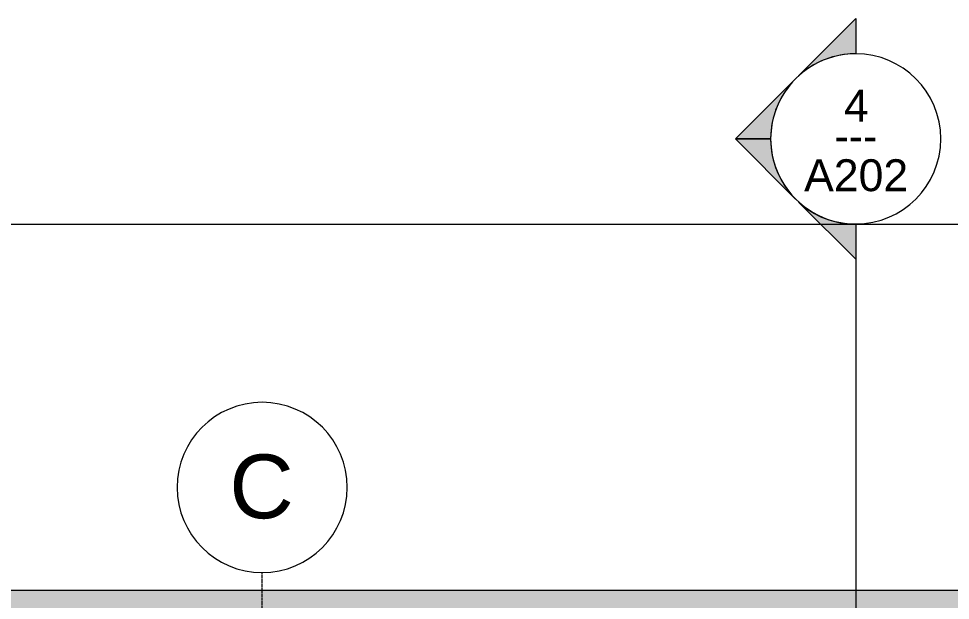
# Model space of a CAD drawing. Header units: inches. Extents: x 1750 to 8392, y -264 to 660.
# Drawn here: x 5654 to 5916.8, y 420.8 to 584.9 of the extents above; entities that cross this region are included whole.
import ezdxf

# ---------------------------------------------------------------- set-up
doc = ezdxf.new("R2010")
doc.units = ezdxf.units.IN
doc.header["$MEASUREMENT"] = 0
doc.linetypes.add('Aligning Line 1_8_', pattern=[0.25, 0.125, -0.125])
doc.linetypes.add('Grid Line 1_2_', pattern=[0.8749999999999999, 0.4999999999999999, -0.125, 0.125, -0.125])
for name, color, linetype, lineweight in [('0-4', 50, 'Continuous', 5), ('A-WALL-2', 113, 'Continuous', 9), ('G-ANNO-SYMB', 111, 'Aligning Line 1_8_', 9), ('G-ANNO-SYMB-1', 147, 'Aligning Line 1_8_', 9), ('G-ANNO-SYMB-2', 111, 'Continuous', 9), ('S-GRID-1', 1, 'Grid Line 1_2_', 9), ('S-GRID-IDEN', 1, 'Continuous', 9)]:
    doc.layers.add(name, color=color, linetype=linetype, lineweight=lineweight)
doc.styles.add('Arial', font='arial.ttf', dxfattribs={"height": 8.999999999999991})
doc.styles.add('Arial_1', font='arial.ttf', dxfattribs={"height": 17.99999999999998})
doc.styles.add('Century Gothic', font='ufonts.com_century-gothic.ttf', dxfattribs={"height": 8.999999999999991})

# ---------------------------------------------------------------- blocks, each defined once
blk = doc.blocks.new('CTR - 1st Phase - Common Walls_rvt-2-BUILDING ELEVATION - NORTH')
at = {"layer": 'G-ANNO-SYMB-1'}
for p, q in [((-12280.072706436, 526.953095623325), (-9756.496706435999, 526.953095623316)), ((-12280.0404519045, 526.9530956233298), (-9756.496706435999, 526.9530956233207))]:
    blk.add_line(p, q, dxfattribs=at)
blk = doc.blocks.new('CTR - 1st Phase -Stairs _ Elevators_rvt-2-BUILDING ELEVATION - NORTH')
at = {"layer": 'G-ANNO-SYMB-1'}
blk.add_line((-12280.072706436, 526.9530956233297), (-9756.496706435999, 526.9530956233208), dxfattribs=at)
blk = doc.blocks.new('Basic Wall _ EXT - FIBER CEMENT - SMALL - ___-2145935-BUILDING ELEVATION - NORTH')
at = {"layer": 'A-WALL-2'}
blk.add_hatch(color=256, dxfattribs=at).paths.add_polyline_path([(-12112.49148768601, 418.5387564382627), (-9973.625428530584, 418.5387564382651), (-9973.625428530584, 423.6633598175416), (-12125.15336368819, 423.6633598175416), (-12125.15336368819, 418.5387564382651), (-12117.42034706101, 418.5387564382651)], flags=0)
blk.add_line((-12125.15336368818, 423.6633598175411), (-9973.625428530575, 423.6633598175411), dxfattribs=at)
blk = doc.blocks.new('Grid - Grid Head - Circle-50561-BUILDING ELEVATION - NORTH')
at = {"layer": 'S-GRID-IDEN'}
for radius, start, end in [(24, 0, 179.9999999999997), (23.99999999999994, 179.9999999999999, 359.9999999999994)]:
    blk.add_arc((-11847.18939610936, 475.8625226463848), radius, start, end, dxfattribs=at)
blk = doc.blocks.new('Section - Section Head - Filled-22785-BUILDING ELEVATION - NORTH')
at = {"layer": 'G-ANNO-SYMB-2'}
h = blk.add_hatch(color=256, dxfattribs=at)
edge = h.paths.add_edge_path(flags=0)
edge.add_line((-10162.08494075273, -76.96844196854248), (-10178.18939610936, -60.86398661190534))
edge.add_line((-10178.18939610936, -60.86398661190534), (-10178.18939610936, -70.77387651789589))
edge.add_arc((-10178.18939610936, -94.80511210885965), 24.03123559096389, 47.921604975376795, 90.0000000000004, ccw=False)
h = blk.add_hatch(color=256, dxfattribs=at)
edge = h.paths.add_edge_path(flags=0)
edge.add_arc((-10178.18939610936, -94.80511210885977), 23.99999999999986, -3.979039320256561e-13, 44.99999999999818, ccw=False)
edge.add_line((-10154.18939610936, -94.8051121088599), (-10144.24827061241, -94.80511210885999))
edge.add_line((-10144.24827061241, -94.80511210885999), (-10161.21883336089, -77.83454936038272))
h = blk.add_hatch(color=256, dxfattribs=at)
edge = h.paths.add_edge_path(flags=0)
edge.add_line((-10161.21883336089, -111.7756748573369), (-10144.24827061241, -94.80511210885996))
edge.add_line((-10144.24827061241, -94.80511210885996), (-10154.18939610936, -94.80511210885987))
edge.add_arc((-10178.18939610936, -94.80511210885952), 24.00000000000148, 314.99999999999966, 359.99999999999915, ccw=False)
h = blk.add_hatch(color=256, dxfattribs=at)
edge = h.paths.add_edge_path(flags=0)
edge.add_arc((-10178.18939610936, -94.80511210885983), 24.03123559096355, 269.99999999999943, 312.0783950246222, ccw=False)
edge.add_line((-10178.18939610936, -118.8363476998234), (-10178.18939610936, -128.746237605814))
edge.add_line((-10178.18939610936, -128.746237605814), (-10162.08494075273, -112.6417822491771))
for p, q in [((-10178.18939610936, -70.77387651789589), (-10178.18939610936, -60.86398661190534)), ((-10178.18939610936, -60.86398661190534), (-10162.08494075273, -76.96844196854248)), ((-10161.21883336089, -77.83454936038272), (-10144.24827061241, -94.80511210885999)), ((-10144.24827061241, -94.80511210885996), (-10161.21883336089, -111.7756748573369)), ((-10154.18939610936, -94.80511210885987), (-10144.24827061241, -94.80511210885996)), ((-10144.24827061241, -94.80511210885999), (-10154.18939610936, -94.8051121088599)), ((-10162.08494075273, -112.6417822491771), (-10178.18939610936, -128.746237605814)), ((-10178.18939610936, -128.746237605814), (-10178.18939610936, -118.8363476998234))]:
    blk.add_line(p, q, dxfattribs=at)
for centre, radius, start, end in [((-10178.18939610936, -94.83634769982345), 23.99999999999994, 89.9999999999999, 269.9999999999995), ((-10178.18939610936, -94.80511210885965), 24.03123559096389, 47.92160497537643, 90), ((-10178.18939610936, -94.83634769982345), 23.9999999999999, 269.9999999999994, 89.99999999999979), ((-10178.18939610936, -94.80511210885977), 23.99999999999986, 359.9999999999993, 44.99999999999788), ((-10178.18939610936, -94.80511210885952), 24.00000000000148, 314.9999999999993, 359.9999999999988), ((-10178.18939610936, -94.80511210885983), 24.03123559096355, 269.9999999999991, 312.0783950246218)]:
    blk.add_arc(centre, radius, start, end, dxfattribs=at)

msp = doc.modelspace()

# ---------------------------------------------------------------- linework, layer by layer
at = {"layer": 'G-ANNO-SYMB'}
msp.add_line((4724.805915478886, 526.9530956233251), (7248.381915478887, 526.9530956233161), dxfattribs=at)
at = {"layer": 'G-ANNO-SYMB-2'}
msp.add_line((5890.140298786802, 526.9530956233256), (5890.140298786802, -206.492323613624), dxfattribs=at)
at = {"layer": 'S-GRID-1'}
msp.add_line((5722.68922580552, -159.8355747435264), (5722.68922580552, 428.6716091015181), dxfattribs=at)

# ---------------------------------------------------------------- block references
at = {"layer": '0-4'}
for name in ['CTR - 1st Phase - Common Walls_rvt-2-BUILDING ELEVATION - NORTH', 'CTR - 1st Phase -Stairs _ Elevators_rvt-2-BUILDING ELEVATION - NORTH']:
    msp.add_blockref(name, (17004.87862191489, 0), dxfattribs=at)
at = {"layer": 'A-WALL-2'}
msp.add_blockref('Basic Wall _ EXT - FIBER CEMENT - SMALL - ___-2145935-BUILDING ELEVATION - NORTH', (17004.87862191489, 0), dxfattribs=at)
at = {"layer": 'G-ANNO-SYMB-2', "rotation": 180}
msp.add_blockref('Section - Section Head - Filled-22785-BUILDING ELEVATION - NORTH', (-4288.049097322557, 456.147983514437), dxfattribs=at)
at = {"layer": 'S-GRID-IDEN'}
msp.add_blockref('Grid - Grid Head - Circle-50561-BUILDING ELEVATION - NORTH', (17569.87862191489, -23.19091354486732), dxfattribs=at)

# ---------------------------------------------------------------- texts
at = {"layer": 'G-ANNO-SYMB-2', "char_height": 8.999999999999991, "attachment_point": 1}
for s, insert, width, style in [('4', (5886.819322311056, 564.8617320834932), 8.483999999999991, 'Arial'), ('---', (5884.168011224339, 556.3550391701073), 15.45299999999999, 'Century Gothic'), ('A202', (5875.575227822867, 545.2254878941604), 35.75399999999996, 'Arial')]:
    msp.add_mtext(s, dxfattribs=dict(at, insert=insert, width=width, style=style))
at = {"layer": 'S-GRID-IDEN', "insert": (5713.424769634807, 461.9595485821761), "char_height": 17.99999999999998, "width": 22.11899999999997, "attachment_point": 1, "style": 'Arial_1'}
msp.add_mtext('C', dxfattribs=at)

doc.saveas('drawing.dxf')
